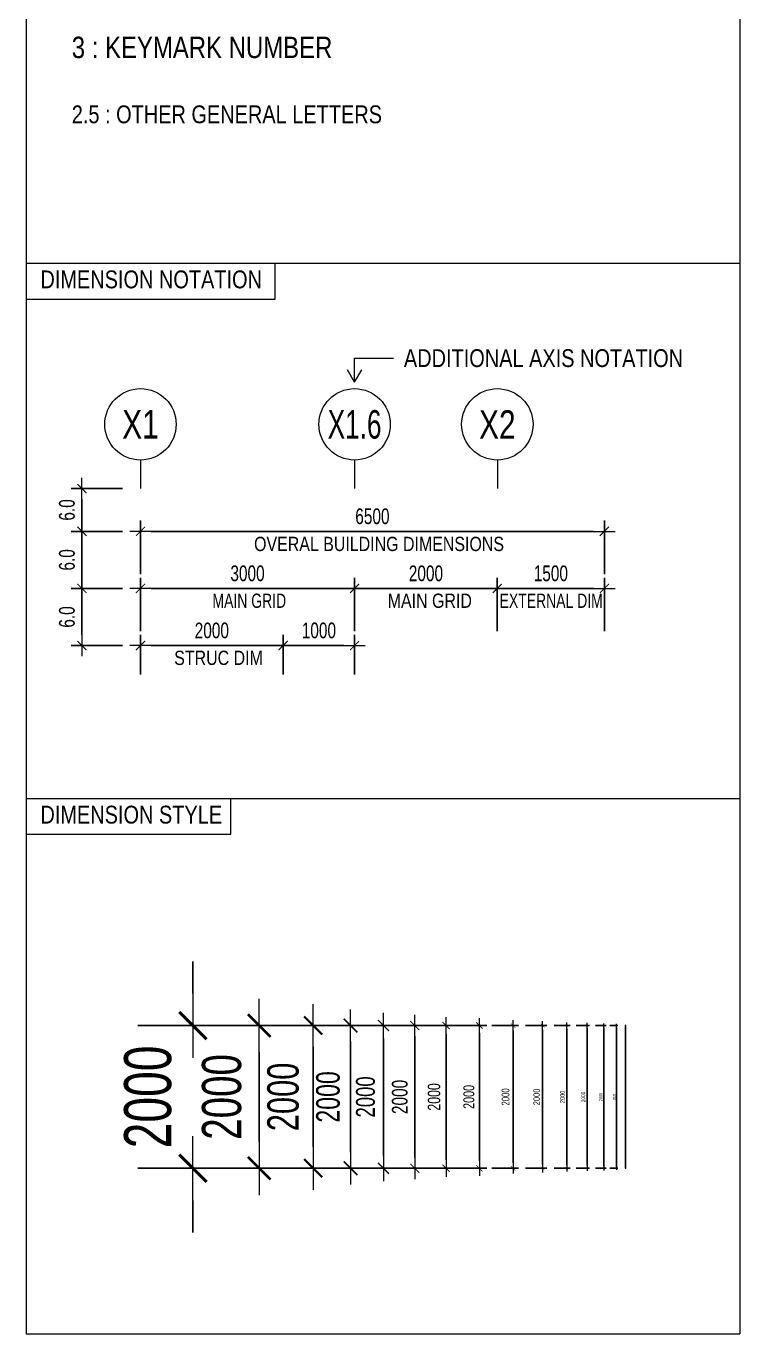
# Model space of a CAD drawing. Header units: millimetres. Extents: x -383953 to 676589, y -101685 to 196247.
# Drawn here: x -325500 to -315500, y 110408 to 128732 of the extents above; entities that cross this region are included whole.
import ezdxf
from ezdxf.enums import TextEntityAlignment as Align

# ---------------------------------------------------------------- set-up
doc = ezdxf.new("R2010")
doc.units = ezdxf.units.MM
doc.linetypes.add('CENTER2', pattern=[1.125, 0.75, -0.125, 0.125, -0.125])
doc.layers.get('Defpoints').update_dxf_attribs({"color": 151, "lineweight": 9})
for name, color, linetype, lineweight in [('NDC_FRAME', 7, 'Continuous', 20), ('NDC_S_ANNO', 7, 'Continuous', 20), ('NDC_S_AXIS', 5, 'CENTER2', 13), ('NDC_S_DIM', 1, 'Continuous', 15), ('NDC_S_SYMBOL', 1, 'Continuous', 15), ('NDC_S_TEXT SYMBOL', 7, 'Continuous', 20), ('NDC_S_VN TEXT', 7, 'Continuous', 20)]:
    doc.layers.add(name, color=color, linetype=linetype, lineweight=lineweight)
doc.styles.add('NDC_ANNO', font='', dxfattribs={"width": 0.8})
doc.styles.add('NDC_DIM', font='', dxfattribs={"width": 0.75})
doc.styles.add('NDC_VIE TXT', font='arial.ttf', dxfattribs={"width": 0.8})
doc.styles.get('NDC_ANNO').set_extended_font_data('Dotum')
doc.styles.get('NDC_DIM').set_extended_font_data('Dotum')
doc.dimstyles.new('NDC_dim_100', dxfattribs={"dimscale": 100, "dimtxt": 2.2, "dimasz": 1.5, "dimexe": 1.5, "dimexo": 2.5, "dimgap": 1, "dimtad": 1, "dimdec": 0, "dimzin": 0, "dimdsep": 46, "dimtxsty": 'NDC_DIM', "dimblk": 'DIMMARK', "dimcen": 0.09, "dimdle": 1.2, "dimclrd": 1, "dimclre": 1, "dimclrt": 3, "dimadec": 0, "dimazin": 0, "dimtfac": 1, "dimtdec": 0, "dimtix": 1, "dimtofl": 0, "dimtmove": 0, "dimatfit": 3, "dimfxl": 6, "dimfxlon": 1, "dimtolj": 1, "dimtzin": 0, "dimarcsym": 0})
doc.dimstyles.new('NDC_dim_120', dxfattribs={"dimscale": 120, "dimtxt": 2.2, "dimasz": 1.5, "dimexe": 1.5, "dimexo": 2.5, "dimgap": 1, "dimtad": 1, "dimdec": 0, "dimzin": 0, "dimdsep": 46, "dimtxsty": 'NDC_DIM', "dimblk": 'DIMMARK', "dimcen": 0.09, "dimdle": 1.2, "dimclrd": 1, "dimclre": 1, "dimclrt": 3, "dimadec": 0, "dimazin": 0, "dimtfac": 1, "dimtdec": 0, "dimtix": 1, "dimtofl": 0, "dimtmove": 0, "dimatfit": 3, "dimfxl": 6, "dimfxlon": 1, "dimtolj": 1, "dimtzin": 0, "dimarcsym": 0})
doc.dimstyles.new('NDC_dim_15', dxfattribs={"dimscale": 15, "dimtxt": 2.2, "dimasz": 1.5, "dimexe": 1.5, "dimexo": 2.5, "dimgap": 1, "dimtad": 1, "dimdec": 0, "dimzin": 0, "dimdsep": 46, "dimtxsty": 'NDC_DIM', "dimblk": 'DIMMARK', "dimcen": 0.09, "dimdle": 1.2, "dimclrd": 1, "dimclre": 1, "dimclrt": 3, "dimadec": 0, "dimazin": 0, "dimtfac": 1, "dimtdec": 0, "dimtix": 1, "dimtofl": 0, "dimtmove": 0, "dimatfit": 3, "dimfxl": 6, "dimfxlon": 1, "dimtolj": 1, "dimtzin": 0, "dimarcsym": 0})
doc.dimstyles.new('NDC_dim_150', dxfattribs={"dimscale": 150, "dimtxt": 2.2, "dimasz": 1.5, "dimexe": 1.5, "dimexo": 2.5, "dimgap": 1, "dimtad": 1, "dimdec": 0, "dimzin": 0, "dimdsep": 46, "dimtxsty": 'NDC_DIM', "dimblk": 'DIMMARK', "dimcen": 0.09, "dimdle": 1.2, "dimclrd": 1, "dimclre": 1, "dimclrt": 3, "dimadec": 0, "dimazin": 0, "dimtfac": 1, "dimtdec": 0, "dimtix": 1, "dimtofl": 0, "dimtmove": 0, "dimatfit": 3, "dimfxl": 6, "dimfxlon": 1, "dimtolj": 1, "dimtzin": 0, "dimarcsym": 0})
doc.dimstyles.new('NDC_dim_20', dxfattribs={"dimscale": 20, "dimtxt": 2.2, "dimasz": 1.5, "dimexe": 1.5, "dimexo": 2.5, "dimgap": 1, "dimtad": 1, "dimdec": 0, "dimzin": 0, "dimdsep": 46, "dimtxsty": 'NDC_DIM', "dimblk": 'DIMMARK', "dimcen": 0.09, "dimdle": 1.2, "dimclrd": 1, "dimclre": 1, "dimclrt": 3, "dimadec": 0, "dimazin": 0, "dimtfac": 1, "dimtdec": 0, "dimtix": 1, "dimtofl": 0, "dimtmove": 0, "dimatfit": 3, "dimfxl": 6, "dimfxlon": 1, "dimtolj": 1, "dimtzin": 0, "dimarcsym": 0})
doc.dimstyles.new('NDC_dim_200', dxfattribs={"dimscale": 200, "dimtxt": 2.2, "dimasz": 1.5, "dimexe": 1.5, "dimexo": 2.5, "dimgap": 1, "dimtad": 1, "dimdec": 0, "dimzin": 0, "dimdsep": 46, "dimtxsty": 'NDC_DIM', "dimblk": 'DIMMARK', "dimcen": 0.09, "dimdle": 1.2, "dimclrd": 1, "dimclre": 1, "dimclrt": 3, "dimadec": 0, "dimazin": 0, "dimtfac": 1, "dimtdec": 0, "dimtix": 1, "dimtofl": 0, "dimtmove": 0, "dimatfit": 3, "dimfxl": 6, "dimfxlon": 1, "dimtolj": 1, "dimtzin": 0, "dimarcsym": 0})
doc.dimstyles.new('NDC_dim_25', dxfattribs={"dimscale": 25, "dimtxt": 2.2, "dimasz": 1.5, "dimexe": 1.5, "dimexo": 2.5, "dimgap": 1, "dimtad": 1, "dimdec": 0, "dimzin": 0, "dimdsep": 46, "dimtxsty": 'NDC_DIM', "dimblk": 'DIMMARK', "dimcen": 0.09, "dimdle": 1.2, "dimclrd": 1, "dimclre": 1, "dimclrt": 3, "dimadec": 0, "dimazin": 0, "dimtfac": 1, "dimtdec": 0, "dimtix": 1, "dimtofl": 0, "dimtmove": 0, "dimatfit": 3, "dimfxl": 6, "dimfxlon": 1, "dimtolj": 1, "dimtzin": 0, "dimarcsym": 0})
doc.dimstyles.new('NDC_dim_250', dxfattribs={"dimscale": 250, "dimtxt": 2.2, "dimasz": 1.5, "dimexe": 1.5, "dimexo": 2.5, "dimgap": 1, "dimtad": 1, "dimdec": 0, "dimzin": 0, "dimdsep": 46, "dimtxsty": 'NDC_DIM', "dimblk": 'DIMMARK', "dimcen": 0.09, "dimdle": 1.2, "dimclrd": 1, "dimclre": 1, "dimclrt": 3, "dimadec": 0, "dimazin": 0, "dimtfac": 1, "dimtdec": 0, "dimtix": 1, "dimtofl": 0, "dimtmove": 0, "dimatfit": 3, "dimfxl": 6, "dimfxlon": 1, "dimtolj": 1, "dimtzin": 0, "dimarcsym": 0})
doc.dimstyles.new('NDC_dim_30', dxfattribs={"dimscale": 30, "dimtxt": 2.2, "dimasz": 1.5, "dimexe": 1.5, "dimexo": 2.5, "dimgap": 1, "dimtad": 1, "dimdec": 0, "dimzin": 0, "dimdsep": 46, "dimtxsty": 'NDC_DIM', "dimblk": 'DIMMARK', "dimcen": 0.09, "dimdle": 1.2, "dimclrd": 1, "dimclre": 1, "dimclrt": 3, "dimadec": 0, "dimazin": 0, "dimtfac": 1, "dimtdec": 0, "dimtix": 1, "dimtofl": 0, "dimtmove": 0, "dimatfit": 3, "dimfxl": 6, "dimfxlon": 1, "dimtolj": 1, "dimtzin": 0, "dimarcsym": 0})
doc.dimstyles.new('NDC_dim_300', dxfattribs={"dimscale": 300, "dimtxt": 2.2, "dimasz": 1.5, "dimexe": 1.5, "dimexo": 2.5, "dimgap": 1, "dimtad": 1, "dimdec": 0, "dimzin": 0, "dimdsep": 46, "dimtxsty": 'NDC_DIM', "dimblk": 'DIMMARK', "dimcen": 0.09, "dimdle": 1.2, "dimclrd": 1, "dimclre": 1, "dimclrt": 3, "dimadec": 0, "dimazin": 0, "dimtfac": 1, "dimtdec": 0, "dimtix": 1, "dimtofl": 0, "dimtmove": 0, "dimatfit": 3, "dimfxl": 6, "dimfxlon": 1, "dimtolj": 1, "dimtzin": 0, "dimarcsym": 0})
doc.dimstyles.new('NDC_dim_40', dxfattribs={"dimscale": 40, "dimtxt": 2.2, "dimasz": 1.5, "dimexe": 1.5, "dimexo": 2.5, "dimgap": 1, "dimtad": 1, "dimdec": 0, "dimzin": 0, "dimdsep": 46, "dimtxsty": 'NDC_DIM', "dimblk": 'DIMMARK', "dimcen": 0.09, "dimdle": 1.2, "dimclrd": 1, "dimclre": 1, "dimclrt": 3, "dimadec": 0, "dimazin": 0, "dimtfac": 1, "dimtdec": 0, "dimtix": 1, "dimtofl": 0, "dimtmove": 0, "dimatfit": 3, "dimfxl": 6, "dimfxlon": 1, "dimtolj": 1, "dimtzin": 0, "dimarcsym": 0})
doc.dimstyles.new('NDC_dim_50', dxfattribs={"dimscale": 50, "dimtxt": 2.2, "dimasz": 1.5, "dimexe": 1.5, "dimexo": 2.5, "dimgap": 1, "dimtad": 1, "dimdec": 0, "dimzin": 0, "dimdsep": 46, "dimtxsty": 'NDC_DIM', "dimblk": 'DIMMARK', "dimcen": 0.09, "dimdle": 1.2, "dimclrd": 1, "dimclre": 1, "dimclrt": 3, "dimadec": 0, "dimazin": 0, "dimtfac": 1, "dimtdec": 0, "dimtix": 1, "dimtofl": 0, "dimtmove": 0, "dimatfit": 3, "dimfxl": 6, "dimfxlon": 1, "dimtolj": 1, "dimtzin": 0, "dimarcsym": 0})
doc.dimstyles.new('NDC_dim_70', dxfattribs={"dimscale": 70, "dimtxt": 2.2, "dimasz": 1.5, "dimexe": 1.5, "dimexo": 2.5, "dimgap": 1, "dimtad": 1, "dimdec": 0, "dimzin": 0, "dimdsep": 46, "dimtxsty": 'NDC_DIM', "dimblk": 'DIMMARK', "dimcen": 0.09, "dimdle": 1.2, "dimclrd": 1, "dimclre": 1, "dimclrt": 3, "dimadec": 0, "dimazin": 0, "dimtfac": 1, "dimtdec": 0, "dimtix": 1, "dimtofl": 0, "dimtmove": 0, "dimatfit": 3, "dimfxl": 6, "dimfxlon": 1, "dimtolj": 1, "dimtzin": 0, "dimarcsym": 0})
doc.dimstyles.new('NDC_dim_80', dxfattribs={"dimscale": 80, "dimtxt": 2.2, "dimasz": 1.5, "dimexe": 1.5, "dimexo": 2.5, "dimgap": 1, "dimtad": 1, "dimdec": 0, "dimzin": 0, "dimdsep": 46, "dimtxsty": 'NDC_DIM', "dimblk": 'DIMMARK', "dimcen": 0.09, "dimdle": 1.2, "dimclrd": 1, "dimclre": 1, "dimclrt": 3, "dimadec": 0, "dimazin": 0, "dimtfac": 1, "dimtdec": 0, "dimtix": 1, "dimtofl": 0, "dimtmove": 0, "dimatfit": 3, "dimfxl": 6, "dimfxlon": 1, "dimtolj": 1, "dimtzin": 0, "dimarcsym": 0})
doc.dimstyles.new('NDC_dim_iso', dxfattribs={"dimtxt": 2.2, "dimasz": 1, "dimexe": 1.5, "dimexo": 2.5, "dimgap": 1, "dimtad": 1, "dimdec": 0, "dimzin": 0, "dimdsep": 46, "dimtxsty": 'NDC_DIM', "dimblk": 'DIMMARK', "dimcen": 0.09, "dimdle": 1.2, "dimclrd": 1, "dimclre": 1, "dimclrt": 3, "dimadec": 0, "dimazin": 0, "dimtfac": 1, "dimtdec": 0, "dimtix": 1, "dimtofl": 0, "dimtmove": 0, "dimatfit": 3, "dimfxl": 6, "dimfxlon": 1, "dimtolj": 1, "dimtzin": 0, "dimarcsym": 0})

# ---------------------------------------------------------------- blocks, each defined once
blk = doc.blocks.new('DIMMARK')
at = {"layer": 'NDC_S_DIM', "color": 1}
blk.add_line((-1.5, 0), (1, 0), dxfattribs=at)
at = {"layer": 'NDC_S_DIM', "color": 2, "const_width": 0.1}
blk.add_lwpolyline([(-0.424, -0.424), (0.424, 0.424)], dxfattribs=at)
blk = doc.blocks.new('*D288')
at = {"layer": 'Defpoints', "color": 0, "transparency": 16777216}
for p in [(-323740, 114728), (-320054, 114728), (-323740, 112728)]:
    blk.add_point(p, dxfattribs=at)
at = {"layer": 'NDC_S_DIM', "color": 1, "lineweight": -2, "transparency": 16777216}
for p, q in [((-320654, 114728), (-319904, 114728)), ((-320054, 112878), (-320054, 114578)), ((-320654, 112728), (-319904, 112728))]:
    blk.add_line(p, q, dxfattribs=at)
at = {"layer": 'NDC_S_DIM', "color": 1, "lineweight": -2, "transparency": 16777216, "xscale": 150, "yscale": 150, "zscale": 150}
for p, rotation in [((-320054, 114728), 90), ((-320054, 112728), 270)]:
    blk.add_blockref('DIMMARK', p, dxfattribs=dict(at, rotation=rotation))
at = {"layer": 'NDC_S_DIM', "color": 3, "transparency": 16777216, "insert": (-320264, 113728), "char_height": 220, "attachment_point": 5, "rotation": 90, "style": 'NDC_DIM'}
blk.add_mtext('\\A1;2000', dxfattribs=at)
blk = doc.blocks.new('*D289')
at = {"layer": 'Defpoints', "color": 0, "transparency": 16777216}
for p in [(-323740, 114728), (-319149, 114728), (-323740, 112728)]:
    blk.add_point(p, dxfattribs=at)
at = {"layer": 'NDC_S_DIM', "color": 1, "lineweight": -2, "transparency": 16777216}
for p, q in [((-319569, 114728), (-319044, 114728)), ((-319149, 112833), (-319149, 114623)), ((-319569, 112728), (-319044, 112728))]:
    blk.add_line(p, q, dxfattribs=at)
at = {"layer": 'NDC_S_DIM', "color": 1, "lineweight": -2, "transparency": 16777216, "xscale": 105, "yscale": 105, "zscale": 105}
for p, rotation in [((-319149, 114728), 90), ((-319149, 112728), 270)]:
    blk.add_blockref('DIMMARK', p, dxfattribs=dict(at, rotation=rotation))
at = {"layer": 'NDC_S_DIM', "color": 3, "transparency": 16777216, "insert": (-319296, 113728), "char_height": 154, "attachment_point": 5, "rotation": 90, "style": 'NDC_DIM'}
blk.add_mtext('\\A1;2000', dxfattribs=at)
blk = doc.blocks.new('*D290')
at = {"layer": 'Defpoints', "color": 0, "transparency": 16777216}
for p in [(-323740, 114728), (-318677, 114728), (-323740, 112728)]:
    blk.add_point(p, dxfattribs=at)
at = {"layer": 'NDC_S_DIM', "color": 1, "lineweight": -2, "transparency": 16777216}
for p, q in [((-318977, 114728), (-318602, 114728)), ((-318677, 112803), (-318677, 114653)), ((-318977, 112728), (-318602, 112728))]:
    blk.add_line(p, q, dxfattribs=at)
at = {"layer": 'NDC_S_DIM', "color": 1, "lineweight": -2, "transparency": 16777216, "xscale": 75, "yscale": 75, "zscale": 75}
for p, rotation in [((-318677, 114728), 90), ((-318677, 112728), 270)]:
    blk.add_blockref('DIMMARK', p, dxfattribs=dict(at, rotation=rotation))
at = {"layer": 'NDC_S_DIM', "color": 3, "transparency": 16777216, "insert": (-318782, 113728), "char_height": 110, "attachment_point": 5, "rotation": 90, "style": 'NDC_DIM'}
blk.add_mtext('\\A1;2000', dxfattribs=at)
blk = doc.blocks.new('*D295')
at = {"layer": 'Defpoints', "color": 0, "transparency": 16777216}
for p in [(-323740, 114728), (-318263, 114728), (-323740, 112728)]:
    blk.add_point(p, dxfattribs=at)
at = {"layer": 'NDC_S_DIM', "color": 1, "lineweight": -2, "transparency": 16777216}
for p, q in [((-318503, 114728), (-318203, 114728)), ((-318263, 112788), (-318263, 114668)), ((-318503, 112728), (-318203, 112728))]:
    blk.add_line(p, q, dxfattribs=at)
at = {"layer": 'NDC_S_DIM', "color": 1, "lineweight": -2, "transparency": 16777216, "xscale": 60, "yscale": 60, "zscale": 60}
for p, rotation in [((-318263, 114728), 90), ((-318263, 112728), 270)]:
    blk.add_blockref('DIMMARK', p, dxfattribs=dict(at, rotation=rotation))
at = {"layer": 'NDC_S_DIM', "color": 3, "transparency": 16777216, "insert": (-318347, 113728), "char_height": 88, "attachment_point": 5, "rotation": 90, "style": 'NDC_DIM'}
blk.add_mtext('\\A1;2000', dxfattribs=at)
blk = doc.blocks.new('*D296')
at = {"layer": 'Defpoints', "color": 0, "transparency": 16777216}
for p in [(-323740, 114728), (-317922, 114728), (-323740, 112728)]:
    blk.add_point(p, dxfattribs=at)
at = {"layer": 'NDC_S_DIM', "color": 1, "lineweight": -2, "transparency": 16777216}
for p, q in [((-318102, 114728), (-317877, 114728)), ((-317922, 112773), (-317922, 114683)), ((-318102, 112728), (-317877, 112728))]:
    blk.add_line(p, q, dxfattribs=at)
at = {"layer": 'NDC_S_DIM', "color": 1, "lineweight": -2, "transparency": 16777216, "xscale": 45, "yscale": 45, "zscale": 45}
for p, rotation in [((-317922, 114728), 90), ((-317922, 112728), 270)]:
    blk.add_blockref('DIMMARK', p, dxfattribs=dict(at, rotation=rotation))
at = {"layer": 'NDC_S_DIM', "color": 3, "transparency": 16777216, "insert": (-317985, 113728), "char_height": 66, "attachment_point": 5, "rotation": 90, "style": 'NDC_DIM'}
blk.add_mtext('\\A1;2000', dxfattribs=at)
blk = doc.blocks.new('*D297')
at = {"layer": 'Defpoints', "color": 0, "transparency": 16777216}
for p in [(-323740, 114728), (-317641, 114728), (-323740, 112728)]:
    blk.add_point(p, dxfattribs=at)
at = {"layer": 'NDC_S_DIM', "color": 1, "lineweight": -2, "transparency": 16777216}
for p, q in [((-317791, 114728), (-317604, 114728)), ((-317641, 112765), (-317641, 114690)), ((-317791, 112728), (-317604, 112728))]:
    blk.add_line(p, q, dxfattribs=at)
at = {"layer": 'NDC_S_DIM', "color": 1, "lineweight": -2, "transparency": 16777216, "xscale": 37.5, "yscale": 37.5, "zscale": 37.5}
for p, rotation in [((-317641, 114728), 90), ((-317641, 112728), 270)]:
    blk.add_blockref('DIMMARK', p, dxfattribs=dict(at, rotation=rotation))
at = {"layer": 'NDC_S_DIM', "color": 3, "transparency": 16777216, "insert": (-317694, 113728), "char_height": 55, "attachment_point": 5, "rotation": 90, "style": 'NDC_DIM'}
blk.add_mtext('\\A1;2000', dxfattribs=at)
blk = doc.blocks.new('*D298')
at = {"layer": 'Defpoints', "color": 0, "transparency": 16777216}
for p in [(-323740, 114728), (-317404, 114728), (-323740, 112728)]:
    blk.add_point(p, dxfattribs=at)
at = {"layer": 'NDC_S_DIM', "color": 1, "lineweight": -2, "transparency": 16777216}
for p, q in [((-317524, 114728), (-317374, 114728)), ((-317404, 112758), (-317404, 114698)), ((-317524, 112728), (-317374, 112728))]:
    blk.add_line(p, q, dxfattribs=at)
at = {"layer": 'NDC_S_DIM', "color": 1, "lineweight": -2, "transparency": 16777216, "xscale": 30, "yscale": 30, "zscale": 30}
for p, rotation in [((-317404, 114728), 90), ((-317404, 112728), 270)]:
    blk.add_blockref('DIMMARK', p, dxfattribs=dict(at, rotation=rotation))
at = {"layer": 'NDC_S_DIM', "color": 3, "transparency": 16777216, "insert": (-317446, 113728), "char_height": 44, "attachment_point": 5, "rotation": 90, "style": 'NDC_DIM'}
blk.add_mtext('\\A1;2000', dxfattribs=at)
blk = doc.blocks.new('*D299')
at = {"layer": 'Defpoints', "color": 0, "transparency": 16777216}
for p in [(-323740, 114728), (-317101, 114728), (-323740, 112728)]:
    blk.add_point(p, dxfattribs=at)
at = {"layer": 'NDC_S_DIM', "color": 1, "lineweight": -2, "transparency": 16777216}
for p, q in [((-317107, 114728), (-317099, 114728)), ((-317101, 112729), (-317101, 114727)), ((-317107, 112728), (-317099, 112728))]:
    blk.add_line(p, q, dxfattribs=at)
for p, rotation in [((-317101, 114728), 90), ((-317101, 112728), 270)]:
    blk.add_blockref('DIMMARK', p, dxfattribs=dict(at, rotation=rotation))
at = {"layer": 'NDC_S_DIM', "color": 3, "transparency": 16777216, "insert": (-317103, 113728), "char_height": 2.2, "attachment_point": 5, "rotation": 90, "style": 'NDC_DIM'}
blk.add_mtext('\\A1;2000', dxfattribs=at)
blk = doc.blocks.new('*D293')
at = {"layer": 'Defpoints', "color": 0, "transparency": 16777216}
for p in [(-323740, 114728), (-323740, 112728), (-320954, 112728)]:
    blk.add_point(p, dxfattribs=at)
at = {"layer": 'NDC_S_DIM', "color": 1, "lineweight": -2, "transparency": 16777216}
for p, q in [((-321854, 114728), (-320729, 114728)), ((-320954, 114503), (-320954, 112953)), ((-321854, 112728), (-320729, 112728))]:
    blk.add_line(p, q, dxfattribs=at)
at = {"layer": 'NDC_S_DIM', "color": 1, "lineweight": -2, "transparency": 16777216, "xscale": 225, "yscale": 225, "zscale": 225}
for p, rotation in [((-320954, 114728), 90), ((-320954, 112728), 270)]:
    blk.add_blockref('DIMMARK', p, dxfattribs=dict(at, rotation=rotation))
at = {"layer": 'NDC_S_DIM', "color": 3, "transparency": 16777216, "insert": (-321269, 113728), "char_height": 330, "attachment_point": 5, "rotation": 90, "style": 'NDC_DIM'}
blk.add_mtext('\\A1;2000', dxfattribs=at)
blk = doc.blocks.new('*D291')
at = {"layer": 'Defpoints', "color": 0, "transparency": 16777216}
for p in [(-323740, 114728), (-323740, 112728), (-321478, 112728)]:
    blk.add_point(p, dxfattribs=at)
at = {"layer": 'NDC_S_DIM', "color": 1, "lineweight": -2, "transparency": 16777216}
for p, q in [((-322678, 114728), (-321178, 114728)), ((-321478, 114428), (-321478, 113028)), ((-322678, 112728), (-321178, 112728))]:
    blk.add_line(p, q, dxfattribs=at)
at = {"layer": 'NDC_S_DIM', "color": 1, "lineweight": -2, "transparency": 16777216, "xscale": 300, "yscale": 300, "zscale": 300}
for p, rotation in [((-321478, 114728), 90), ((-321478, 112728), 270)]:
    blk.add_blockref('DIMMARK', p, dxfattribs=dict(at, rotation=rotation))
at = {"layer": 'NDC_S_DIM', "color": 3, "transparency": 16777216, "insert": (-321898, 113728), "char_height": 440, "attachment_point": 5, "rotation": 90, "style": 'NDC_DIM'}
blk.add_mtext('\\A1;2000', dxfattribs=at)
blk = doc.blocks.new('*D292')
at = {"layer": 'Defpoints', "color": 0, "transparency": 16777216}
for p in [(-323740, 114728), (-323740, 112728), (-317229, 112728)]:
    blk.add_point(p, dxfattribs=at)
at = {"layer": 'NDC_S_DIM', "color": 1, "lineweight": -2, "transparency": 16777216}
for p, q in [((-317319, 114728), (-317207, 114728)), ((-317229, 114705), (-317229, 112750)), ((-317319, 112728), (-317207, 112728))]:
    blk.add_line(p, q, dxfattribs=at)
at = {"layer": 'NDC_S_DIM', "color": 1, "lineweight": -2, "transparency": 16777216, "xscale": 22.5, "yscale": 22.5, "zscale": 22.5}
for p, rotation in [((-317229, 114728), 90), ((-317229, 112728), 270)]:
    blk.add_blockref('DIMMARK', p, dxfattribs=dict(at, rotation=rotation))
at = {"layer": 'NDC_S_DIM', "color": 3, "transparency": 16777216, "insert": (-317261, 113728), "char_height": 33, "attachment_point": 5, "rotation": 90, "style": 'NDC_DIM'}
blk.add_mtext('\\A1;2000', dxfattribs=at)
blk = doc.blocks.new('*D312')
at = {"layer": 'Defpoints', "color": 0, "transparency": 16777216}
for p in [(-323740, 114728), (-323740, 112728), (-319616, 112728)]:
    blk.add_point(p, dxfattribs=at)
at = {"layer": 'NDC_S_DIM', "color": 1, "lineweight": -2, "transparency": 16777216}
for p, q in [((-320096, 114728), (-319496, 114728)), ((-319616, 114608), (-319616, 112848)), ((-320096, 112728), (-319496, 112728))]:
    blk.add_line(p, q, dxfattribs=at)
at = {"layer": 'NDC_S_DIM', "color": 1, "lineweight": -2, "transparency": 16777216, "xscale": 120, "yscale": 120, "zscale": 120}
for p, rotation in [((-319616, 114728), 90), ((-319616, 112728), 270)]:
    blk.add_blockref('DIMMARK', p, dxfattribs=dict(at, rotation=rotation))
at = {"layer": 'NDC_S_DIM', "color": 3, "transparency": 16777216, "insert": (-319784, 113728), "char_height": 176, "attachment_point": 5, "rotation": 90, "style": 'NDC_DIM'}
blk.add_mtext('\\A1;2000', dxfattribs=at)
blk = doc.blocks.new('*D311')
at = {"layer": 'Defpoints', "color": 0, "transparency": 16777216}
for p in [(-323740, 114728), (-320492, 114728), (-323740, 112728)]:
    blk.add_point(p, dxfattribs=at)
at = {"layer": 'NDC_S_DIM', "color": 1, "lineweight": -2, "transparency": 16777216}
for p, q in [((-321212, 114728), (-320312, 114728)), ((-320492, 112908), (-320492, 114548)), ((-321212, 112728), (-320312, 112728))]:
    blk.add_line(p, q, dxfattribs=at)
at = {"layer": 'NDC_S_DIM', "color": 1, "lineweight": -2, "transparency": 16777216, "xscale": 180, "yscale": 180, "zscale": 180}
for p, rotation in [((-320492, 114728), 90), ((-320492, 112728), 270)]:
    blk.add_blockref('DIMMARK', p, dxfattribs=dict(at, rotation=rotation))
at = {"layer": 'NDC_S_DIM', "color": 3, "transparency": 16777216, "insert": (-320744, 113728), "char_height": 264, "attachment_point": 5, "rotation": 90, "style": 'NDC_DIM'}
blk.add_mtext('\\A1;2000', dxfattribs=at)
blk = doc.blocks.new('*D309')
at = {"layer": 'Defpoints', "color": 0, "transparency": 16777216}
for p in [(-324685, 114728), (-324685, 112728), (-323163, 112728)]:
    blk.add_point(p, dxfattribs=at)
at = {"layer": 'NDC_S_DIM', "color": 1, "lineweight": -2, "transparency": 16777216}
for p, q in [((-323163, 115178), (-323163, 115628)), ((-323935, 114728), (-322713, 114728)), ((-323935, 112728), (-322713, 112728)), ((-323163, 112278), (-323163, 111828))]:
    blk.add_line(p, q, dxfattribs=at)
at = {"layer": 'NDC_S_DIM', "color": 1, "lineweight": -2, "transparency": 16777216, "xscale": 450, "yscale": 450, "zscale": 450}
for p, rotation in [((-323163, 114728), 270), ((-323163, 112728), 90)]:
    blk.add_blockref('DIMMARK', p, dxfattribs=dict(at, rotation=rotation))
at = {"layer": 'NDC_S_DIM', "color": 3, "transparency": 16777216, "insert": (-323793, 113728), "char_height": 660, "attachment_point": 5, "rotation": 90, "style": 'NDC_DIM'}
blk.add_mtext('\\A1;2000', dxfattribs=at)
blk = doc.blocks.new('*D310')
at = {"layer": 'Defpoints', "color": 0, "transparency": 16777216}
for p in [(-324685, 114728), (-324685, 112728), (-322233, 112728)]:
    blk.add_point(p, dxfattribs=at)
at = {"layer": 'NDC_S_DIM', "color": 1, "lineweight": -2, "transparency": 16777216}
for p, q in [((-323733, 114728), (-321858, 114728)), ((-322233, 114353), (-322233, 113103)), ((-323733, 112728), (-321858, 112728))]:
    blk.add_line(p, q, dxfattribs=at)
at = {"layer": 'NDC_S_DIM', "color": 1, "lineweight": -2, "transparency": 16777216, "xscale": 375, "yscale": 375, "zscale": 375}
for p, rotation in [((-322233, 114728), 90), ((-322233, 112728), 270)]:
    blk.add_blockref('DIMMARK', p, dxfattribs=dict(at, rotation=rotation))
at = {"layer": 'NDC_S_DIM', "color": 3, "transparency": 16777216, "insert": (-322758, 113728), "char_height": 550, "attachment_point": 5, "rotation": 90, "style": 'NDC_DIM'}
blk.add_mtext('\\A1;2000', dxfattribs=at)
blk = doc.blocks.new('*D307')
at = {"layer": 'Defpoints', "color": 0, "transparency": 16777216}
for p in [(-321898, 120053), (-323898, 119397), (-321898, 119397)]:
    blk.add_point(p, dxfattribs=at)
at = {"layer": 'NDC_S_DIM', "color": 1, "lineweight": -2, "transparency": 16777216}
for p, q in [((-323898, 119647), (-323898, 120203)), ((-321898, 119647), (-321898, 120203)), ((-323748, 120053), (-322048, 120053))]:
    blk.add_line(p, q, dxfattribs=at)
at = {"layer": 'NDC_S_DIM', "color": 1, "lineweight": -2, "transparency": 16777216, "xscale": 150, "yscale": 150, "zscale": 150, "rotation": 180}
blk.add_blockref('DIMMARK', (-323898, 120053), dxfattribs=at)
at = {"layer": 'NDC_S_DIM', "color": 1, "lineweight": -2, "transparency": 16777216, "xscale": 150, "yscale": 150, "zscale": 150}
blk.add_blockref('DIMMARK', (-321898, 120053), dxfattribs=at)
at = {"layer": 'NDC_S_DIM', "color": 3, "transparency": 16777216, "insert": (-322898, 120263), "char_height": 220, "attachment_point": 5, "style": 'NDC_DIM'}
blk.add_mtext('\\A1;2000', dxfattribs=at)
blk = doc.blocks.new('*D308')
at = {"layer": 'Defpoints', "color": 0, "transparency": 16777216}
for p in [(-320898, 120853), (-323898, 119397), (-320898, 119397)]:
    blk.add_point(p, dxfattribs=at)
at = {"layer": 'NDC_S_DIM', "color": 1, "lineweight": -2, "transparency": 16777216}
for p, q in [((-323898, 120253), (-323898, 121003)), ((-320898, 120253), (-320898, 121003)), ((-323748, 120853), (-321048, 120853))]:
    blk.add_line(p, q, dxfattribs=at)
at = {"layer": 'NDC_S_DIM', "color": 1, "lineweight": -2, "transparency": 16777216, "xscale": 150, "yscale": 150, "zscale": 150, "rotation": 180}
blk.add_blockref('DIMMARK', (-323898, 120853), dxfattribs=at)
at = {"layer": 'NDC_S_DIM', "color": 1, "lineweight": -2, "transparency": 16777216, "xscale": 150, "yscale": 150, "zscale": 150}
blk.add_blockref('DIMMARK', (-320898, 120853), dxfattribs=at)
at = {"layer": 'NDC_S_DIM', "color": 3, "transparency": 16777216, "insert": (-322398, 121063), "char_height": 220, "attachment_point": 5, "style": 'NDC_DIM'}
blk.add_mtext('\\A1;3000', dxfattribs=at)
blk = doc.blocks.new('*D300')
at = {"layer": 'Defpoints', "color": 0, "transparency": 16777216}
for p in [(-317398, 121653), (-323898, 119397), (-317398, 119397)]:
    blk.add_point(p, dxfattribs=at)
at = {"layer": 'NDC_S_DIM', "color": 1, "lineweight": -2, "transparency": 16777216}
for p, q in [((-323898, 121053), (-323898, 121803)), ((-317398, 121053), (-317398, 121803)), ((-323748, 121653), (-317548, 121653))]:
    blk.add_line(p, q, dxfattribs=at)
at = {"layer": 'NDC_S_DIM', "color": 1, "lineweight": -2, "transparency": 16777216, "xscale": 150, "yscale": 150, "zscale": 150, "rotation": 180}
blk.add_blockref('DIMMARK', (-323898, 121653), dxfattribs=at)
at = {"layer": 'NDC_S_DIM', "color": 1, "lineweight": -2, "transparency": 16777216, "xscale": 150, "yscale": 150, "zscale": 150}
blk.add_blockref('DIMMARK', (-317398, 121653), dxfattribs=at)
at = {"layer": 'NDC_S_DIM', "color": 3, "transparency": 16777216, "insert": (-320648, 121863), "char_height": 220, "attachment_point": 5, "style": 'NDC_DIM'}
blk.add_mtext('\\A1;6500', dxfattribs=at)
blk = doc.blocks.new('*D301')
at = {"layer": 'Defpoints', "color": 0, "transparency": 16777216}
for p in [(-323898, 120853), (-324718, 120053), (-323898, 120053)]:
    blk.add_point(p, dxfattribs=at)
at = {"layer": 'NDC_S_DIM', "color": 1, "lineweight": -2, "transparency": 16777216}
for p, q in [((-324148, 120853), (-324868, 120853)), ((-324718, 120703), (-324718, 120203)), ((-324148, 120053), (-324868, 120053))]:
    blk.add_line(p, q, dxfattribs=at)
at = {"layer": 'NDC_S_DIM', "color": 1, "lineweight": -2, "transparency": 16777216, "xscale": 150, "yscale": 150, "zscale": 150}
for p, rotation in [((-324718, 120853), 90), ((-324718, 120053), 270)]:
    blk.add_blockref('DIMMARK', p, dxfattribs=dict(at, rotation=rotation))
at = {"layer": 'NDC_S_DIM', "color": 3, "transparency": 16777216, "insert": (-324928, 120453), "char_height": 220, "attachment_point": 5, "rotation": 90, "style": 'NDC_DIM'}
blk.add_mtext('\\A1;6.0', dxfattribs=at)
blk = doc.blocks.new('*D302')
at = {"layer": 'Defpoints', "color": 0, "transparency": 16777216}
for p in [(-323898, 121653), (-324718, 120853), (-323898, 120853)]:
    blk.add_point(p, dxfattribs=at)
at = {"layer": 'NDC_S_DIM', "color": 1, "lineweight": -2, "transparency": 16777216}
for p, q in [((-324148, 121653), (-324868, 121653)), ((-324718, 121503), (-324718, 121003)), ((-324148, 120853), (-324868, 120853))]:
    blk.add_line(p, q, dxfattribs=at)
at = {"layer": 'NDC_S_DIM', "color": 1, "lineweight": -2, "transparency": 16777216, "xscale": 150, "yscale": 150, "zscale": 150}
for p, rotation in [((-324718, 121653), 90), ((-324718, 120853), 270)]:
    blk.add_blockref('DIMMARK', p, dxfattribs=dict(at, rotation=rotation))
at = {"layer": 'NDC_S_DIM', "color": 3, "transparency": 16777216, "insert": (-324928, 121253), "char_height": 220, "attachment_point": 5, "rotation": 90, "style": 'NDC_DIM'}
blk.add_mtext('\\A1;6.0', dxfattribs=at)
blk = doc.blocks.new('*D303')
at = {"layer": 'Defpoints', "color": 0, "transparency": 16777216}
for p in [(-318898, 120853), (-320898, 119397), (-318898, 119397)]:
    blk.add_point(p, dxfattribs=at)
at = {"layer": 'NDC_S_DIM', "color": 1, "lineweight": -2, "transparency": 16777216}
for p, q in [((-320898, 120253), (-320898, 121003)), ((-318898, 120253), (-318898, 121003)), ((-320748, 120853), (-319048, 120853))]:
    blk.add_line(p, q, dxfattribs=at)
at = {"layer": 'NDC_S_DIM', "color": 1, "lineweight": -2, "transparency": 16777216, "xscale": 150, "yscale": 150, "zscale": 150, "rotation": 180}
blk.add_blockref('DIMMARK', (-320898, 120853), dxfattribs=at)
at = {"layer": 'NDC_S_DIM', "color": 1, "lineweight": -2, "transparency": 16777216, "xscale": 150, "yscale": 150, "zscale": 150}
blk.add_blockref('DIMMARK', (-318898, 120853), dxfattribs=at)
at = {"layer": 'NDC_S_DIM', "color": 3, "transparency": 16777216, "insert": (-319898, 121063), "char_height": 220, "attachment_point": 5, "style": 'NDC_DIM'}
blk.add_mtext('\\A1;2000', dxfattribs=at)
blk = doc.blocks.new('*D304')
at = {"layer": 'Defpoints', "color": 0, "transparency": 16777216}
for p in [(-317398, 120853), (-318898, 119397), (-317398, 119397)]:
    blk.add_point(p, dxfattribs=at)
at = {"layer": 'NDC_S_DIM', "color": 1, "lineweight": -2, "transparency": 16777216}
for p, q in [((-318898, 120253), (-318898, 121003)), ((-317398, 120253), (-317398, 121003)), ((-318748, 120853), (-317548, 120853))]:
    blk.add_line(p, q, dxfattribs=at)
at = {"layer": 'NDC_S_DIM', "color": 1, "lineweight": -2, "transparency": 16777216, "xscale": 150, "yscale": 150, "zscale": 150, "rotation": 180}
blk.add_blockref('DIMMARK', (-318898, 120853), dxfattribs=at)
at = {"layer": 'NDC_S_DIM', "color": 1, "lineweight": -2, "transparency": 16777216, "xscale": 150, "yscale": 150, "zscale": 150}
blk.add_blockref('DIMMARK', (-317398, 120853), dxfattribs=at)
at = {"layer": 'NDC_S_DIM', "color": 3, "transparency": 16777216, "insert": (-318148, 121063), "char_height": 220, "attachment_point": 5, "style": 'NDC_DIM'}
blk.add_mtext('\\A1;1500', dxfattribs=at)
blk = doc.blocks.new('*D305')
at = {"layer": 'Defpoints', "color": 0, "transparency": 16777216}
for p in [(-320898, 120053), (-321898, 119397), (-320898, 119397)]:
    blk.add_point(p, dxfattribs=at)
at = {"layer": 'NDC_S_DIM', "color": 1, "lineweight": -2, "transparency": 16777216}
for p, q in [((-321898, 119647), (-321898, 120203)), ((-320898, 119647), (-320898, 120203)), ((-321748, 120053), (-321048, 120053))]:
    blk.add_line(p, q, dxfattribs=at)
at = {"layer": 'NDC_S_DIM', "color": 1, "lineweight": -2, "transparency": 16777216, "xscale": 150, "yscale": 150, "zscale": 150, "rotation": 180}
blk.add_blockref('DIMMARK', (-321898, 120053), dxfattribs=at)
at = {"layer": 'NDC_S_DIM', "color": 1, "lineweight": -2, "transparency": 16777216, "xscale": 150, "yscale": 150, "zscale": 150}
blk.add_blockref('DIMMARK', (-320898, 120053), dxfattribs=at)
at = {"layer": 'NDC_S_DIM', "color": 3, "transparency": 16777216, "insert": (-321398, 120263), "char_height": 220, "attachment_point": 5, "style": 'NDC_DIM'}
blk.add_mtext('\\A1;1000', dxfattribs=at)
blk = doc.blocks.new('*D306')
at = {"layer": 'Defpoints', "color": 0, "transparency": 16777216}
for p in [(-323898, 122253), (-324718, 121653), (-323898, 121653)]:
    blk.add_point(p, dxfattribs=at)
at = {"layer": 'NDC_S_DIM', "color": 1, "lineweight": -2, "transparency": 16777216}
for p, q in [((-324148, 122253), (-324868, 122253)), ((-324718, 122103), (-324718, 121803)), ((-324148, 121653), (-324868, 121653))]:
    blk.add_line(p, q, dxfattribs=at)
at = {"layer": 'NDC_S_DIM', "color": 1, "lineweight": -2, "transparency": 16777216, "xscale": 150, "yscale": 150, "zscale": 150}
for p, rotation in [((-324718, 122253), 90), ((-324718, 121653), 270)]:
    blk.add_blockref('DIMMARK', p, dxfattribs=dict(at, rotation=rotation))
at = {"layer": 'NDC_S_DIM', "color": 3, "transparency": 16777216, "insert": (-324928, 121953), "char_height": 220, "attachment_point": 5, "rotation": 90, "style": 'NDC_DIM'}
blk.add_mtext('\\A1;6.0', dxfattribs=at)
blk = doc.blocks.new('*U277')
at = {"layer": 'NDC_S_SYMBOL'}
blk.add_line((0, -5), (0, -9), dxfattribs=at)
blk.add_circle((0, 0), 5, dxfattribs=at)
at = {"layer": 'NDC_S_TEXT SYMBOL', "color": 7, "style": 'NDC_ANNO', "width": 0.8}
blk.add_attdef('GRID', text='', height=4, rotation=180, dxfattribs=at).set_placement((0, 0), align=Align.MIDDLE)

msp = doc.modelspace()

# ---------------------------------------------------------------- linework, layer by layer
at = {"layer": 'NDC_FRAME'}
for p, q in [((-325499.6, 140408.4), (-325499.6, 110408.4)), ((-315499.6, 140408.4), (-315499.6, 110408.4)), ((-325499.6, 125408.4), (-315499.6, 125408.4)), ((-322009, 124908.4), (-322009, 125408.4)), ((-325499.6, 124908.4), (-322009, 124908.4)), ((-325499.6, 117908.4), (-315499.6, 117908.4)), ((-322633.1, 117408.4), (-322633.1, 117908.4)), ((-325499.6, 117408.4), (-322633.1, 117408.4)), ((-325499.6, 110408.4), (-315499.6, 110408.4))]:
    msp.add_line(p, q, dxfattribs=at)
at = {"layer": 'NDC_S_ANNO'}
for p, q in [((-320897.6, 124077.4), (-320354.6, 124077.4)), ((-320897.6, 123741.2), (-320897.6, 124077.4)), ((-320897.6, 123741.2), (-320997.6, 123914.4)), ((-320897.6, 123741.2), (-320797.6, 123914.4))]:
    msp.add_line(p, q, dxfattribs=at)

# ---------------------------------------------------------------- block references
at = {"layer": 'NDC_S_AXIS'}
ref = msp.add_blockref('*U277', (-323897.6, 123152.6), dxfattribs=dict(at, xscale=100, yscale=100, zscale=100))
ref.add_attrib('GRID', 'X1', dxfattribs={"layer": 'NDC_S_TEXT SYMBOL', "color": 7, "height": 400, "style": 'NDC_ANNO', "width": 0.8}).set_placement((-323897.6, 123152.6), align=Align.MIDDLE)
ref = msp.add_blockref('*U277', (-320897.6, 123152.6), dxfattribs=dict(at, xscale=100, yscale=100, zscale=100))
ref.add_attrib('GRID', 'X1.6', dxfattribs={"layer": 'NDC_S_TEXT SYMBOL', "color": 7, "height": 400, "style": 'NDC_ANNO', "width": 0.7}).set_placement((-320897.6, 123152.6), align=Align.MIDDLE)
ref = msp.add_blockref('*U277', (-318897.6, 123152.6), dxfattribs=dict(at, xscale=100, yscale=100, zscale=100))
ref.add_attrib('GRID', 'X2', dxfattribs={"layer": 'NDC_S_TEXT SYMBOL', "color": 7, "height": 400, "style": 'NDC_ANNO', "width": 0.8}).set_placement((-318897.6, 123152.6), align=Align.MIDDLE)

# ---------------------------------------------------------------- texts
at = {"layer": 'NDC_S_VN TEXT', "style": 'NDC_VIE TXT', "width": 0.8}
for s, height, p in [('3 : KEYMARK NUMBER', 300, (-324860.3, 128433.7)), ('2.5 : OTHER GENERAL LETTERS', 250, (-324860.3, 127496))]:
    msp.add_text(s, height=height, dxfattribs=at).set_placement(p, align=Align.MIDDLE_LEFT)
at = {"layer": 'NDC_S_VN TEXT', "color": 3, "style": 'NDC_VIE TXT'}
for s, height, width, p in [('DIMENSION NOTATION', 250, 0.8, (-325299.6, 125183.4)), ('ADDITIONAL AXIS NOTATION', 250, 0.8, (-320206.7, 124080)), ('OVERAL BUILDING DIMENSIONS', 200, 0.8, (-322306.1, 121476.5)), ('MAIN GRID', 200, 0.7, (-322888.9, 120680.5)), ('MAIN GRID', 200, 0.8, (-320433.6, 120680.5)), ('EXTERNAL DIM', 200, 0.7, (-318865.6, 120680.5)), ('STRUC DIM', 200, 0.8, (-323425, 119880.5)), ('DIMENSION STYLE', 250, 0.8, (-325299.6, 117683.4))]:
    msp.add_text(s, height=height, dxfattribs=dict(at, width=width)).set_placement(p, align=Align.MIDDLE_LEFT)

# ---------------------------------------------------------------- dimensions: what is measured, and where the dimension line sits
at = {"layer": 'NDC_S_DIM'}
for base, p1, p2, picture, middle in [((-324717.5, 121652.6), (-323897.6, 122252.6), (-323897.6, 121652.6), '*D306', (-324927.5, 121952.6)), ((-324717.5, 120852.6), (-323897.6, 121652.6), (-323897.6, 120852.6), '*D302', (-324927.5, 121252.6)), ((-324717.5, 120052.6), (-323897.6, 120852.6), (-323897.6, 120052.6), '*D301', (-324927.5, 120452.6))]:
    dim = msp.add_linear_dim(base=base, p1=p1, p2=p2, angle=270, text='6.0', dimstyle='NDC_dim_100', dxfattribs=at)
    dim.commit()
    dim.dimension.update_dxf_attribs({"geometry": picture, "text_midpoint": middle})
for base, p1, p2, picture, middle in [((-317397.6, 121652.6), (-323897.6, 119396.8), (-317397.6, 119396.8), '*D300', (-320647.6, 121862.6)), ((-320897.6, 120852.6), (-323897.6, 119396.8), (-320897.6, 119396.8), '*D308', (-322397.6, 121062.6)), ((-318897.6, 120852.6), (-320897.6, 119396.8), (-318897.6, 119396.8), '*D303', (-319897.6, 121062.6)), ((-317397.6, 120852.6), (-318897.6, 119396.8), (-317397.6, 119396.8), '*D304', (-318147.6, 121062.6)), ((-321897.6, 120052.6), (-323897.6, 119396.8), (-321897.6, 119396.8), '*D307', (-322897.6, 120262.6)), ((-320897.6, 120052.6), (-321897.6, 119396.8), (-320897.6, 119396.8), '*D305', (-321397.6, 120262.6))]:
    dim = msp.add_linear_dim(base=base, p1=p1, p2=p2, dimstyle='NDC_dim_100', dxfattribs=at)
    dim.commit()
    dim.dimension.update_dxf_attribs({"geometry": picture, "text_midpoint": middle})
for base, p1, p2, dimstyle, picture, middle in [((-323162.9, 112727.9), (-324684.7, 114727.9), (-324684.7, 112727.9), 'NDC_dim_300', '*D309', (-323792.9, 113727.9)), ((-322233.3, 112727.9), (-324684.7, 114727.9), (-324684.7, 112727.9), 'NDC_dim_250', '*D310', (-322758.3, 113727.9)), ((-321477.6, 112727.9), (-323740, 114727.9), (-323740, 112727.9), 'NDC_dim_200', '*D291', (-321897.6, 113727.9)), ((-320953.5, 112727.9), (-323740, 114727.9), (-323740, 112727.9), 'NDC_dim_150', '*D293', (-321268.5, 113727.9)), ((-320491.6, 114727.9), (-323740, 112727.9), (-323740, 114727.9), 'NDC_dim_120', '*D311', (-320743.6, 113727.9)), ((-320053.5, 114727.9), (-323740, 112727.9), (-323740, 114727.9), 'NDC_dim_100', '*D288', (-320263.5, 113727.9)), ((-319616.2, 112727.9), (-323740, 114727.9), (-323740, 112727.9), 'NDC_dim_80', '*D312', (-319784.2, 113727.9)), ((-319148.7, 114727.9), (-323740, 112727.9), (-323740, 114727.9), 'NDC_dim_70', '*D289', (-319295.7, 113727.9)), ((-318677.4, 114727.9), (-323740, 112727.9), (-323740, 114727.9), 'NDC_dim_50', '*D290', (-318782.4, 113727.9)), ((-318262.8, 114727.9), (-323740, 112727.9), (-323740, 114727.9), 'NDC_dim_40', '*D295', (-318346.8, 113727.9)), ((-317922.1, 114727.9), (-323740, 112727.9), (-323740, 114727.9), 'NDC_dim_30', '*D296', (-317985.1, 113727.9)), ((-317641.1, 114727.9), (-323740, 112727.9), (-323740, 114727.9), 'NDC_dim_25', '*D297', (-317693.6, 113727.9)), ((-317403.8, 114727.9), (-323740, 112727.9), (-323740, 114727.9), 'NDC_dim_20', '*D298', (-317445.8, 113727.9)), ((-317229, 112727.9), (-323740, 114727.9), (-323740, 112727.9), 'NDC_dim_15', '*D292', (-317260.5, 113727.9)), ((-317100.7, 114727.9), (-323740, 112727.9), (-323740, 114727.9), 'NDC_dim_iso', '*D299', (-317102.8, 113727.9))]:
    dim = msp.add_linear_dim(base=base, p1=p1, p2=p2, angle=90, dimstyle=dimstyle, dxfattribs=at)
    dim.commit()
    dim.dimension.update_dxf_attribs({"geometry": picture, "text_midpoint": middle})

doc.saveas('drawing.dxf')
